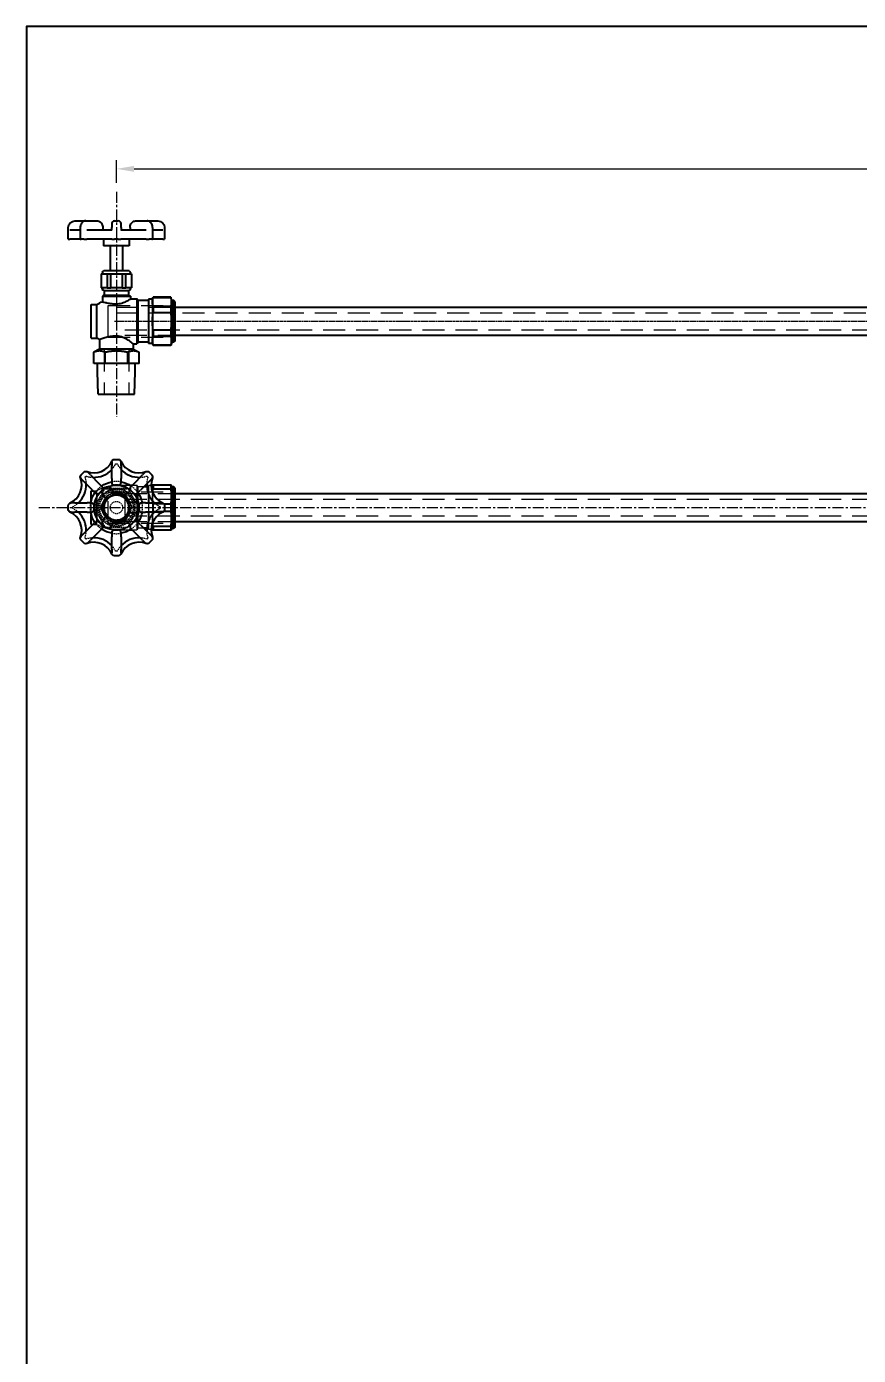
# Model space of a CAD drawing. Header units: millimetres. Extents: x -46397 to 283259, y -8690 to 23983.
# Drawn here: x 233271 to 233742, y -1723 to -969 of the extents above; entities that cross this region are included whole.
import ezdxf

# ---------------------------------------------------------------- set-up
doc = ezdxf.new("R2010")
doc.units = ezdxf.units.MM
doc.linetypes.add('CENTER', pattern=[2, 1.25, -0.25, 0.25, -0.25])
doc.linetypes.add('HIDDEN', pattern=[0.375, 0.25, -0.125])
doc.layers.get('Defpoints').update_dxf_attribs({"lineweight": 0})
for name, color, linetype, lineweight in [('Dtext', 255, 'Continuous', 20), ('Long_AM_Hidden', 4, 'HIDDEN', 9), ('Long_AM_Visible', 30, 'Continuous', 25), ('Long_Centerline', 1, 'CENTER', 9), ('Long_Dim', 3, 'Continuous', 9)]:
    doc.layers.add(name, color=color, linetype=linetype, lineweight=lineweight)
doc.styles.add('Chu va so', font='arial.ttf')
doc.styles.add('GHI CHÚ 3', font='isocp_IV25.ttf', dxfattribs={"width": 0.8})
doc.styles.add('TCVN', font='arial.ttf')
doc.dimstyles.new('Vuong_DIM', dxfattribs={"dimtxt": 2.5, "dimasz": 2.3, "dimexe": 1.25, "dimexo": 0, "dimtad": 1, "dimtoh": 1, "dimdec": 0, "dimdsep": 46, "dimtxsty": 'GHI CHÚ 3', "dimcen": 2.3, "dimclrd": 9, "dimclre": 9, "dimclrt": 2, "dimadec": 0, "dimazin": 0, "dimtm": 1e-09, "dimtfac": 1, "dimtdec": 0, "dimtofl": 0, "dimtmove": 1, "dimatfit": 3, "dimfxl": 1, "dimtfill": 1, "dimlwd": 9, "dimlwe": 9, "dimarcsym": 1})

# ---------------------------------------------------------------- blocks, each defined once
blk = doc.blocks.new('sdfsfdf')
at = {"layer": 'Long_AM_Hidden', "ltscale": 50, "extrusion": (-1, -1.60812e-16, 3.40691e-16)}
for p, q in [((-486.65, 7.94), (-486.65, 16.83)), ((-486.65, 16.83), (-448.55, 16.83)), ((-481.89, 15.88), (-481.89, 0)), ((-481.89, 15.88), (-448.55, 15.88)), ((-486.65, -0.95), (-486.65, 7.94)), ((-481.89, 12.7), (918.11, 12.7)), ((-477.13, 3.18), (918.11, 3.18)), ((-477.13, 0), (-448.55, 0)), ((-486.65, -0.95), (-448.55, -0.95)), ((-488.87, -7.94), (-488.87, -33.34)), ((-488.41, -9.47), (-488.53, -16.07)), ((-475.25, -16.07), (-475.36, -9.47)), ((-474.9, -7.94), (-474.9, -33.34))]:
    blk.add_line(p, q, dxfattribs=at)
at = {"layer": 'Long_AM_Hidden', "ltscale": 50}
blk.add_rational_spline([(-488.41, -9.47), (-481.89, -7.89), (-475.36, -9.47)], [1.65878225226, 1.92348048531, 1.65878225226], degree=2, dxfattribs=at)
at = {"layer": 'Long_AM_Visible', "extrusion": (-1, -1.60812e-16, 3.40691e-16)}
for p, q in [((-509.19, 54.51), (-509.19, 61.12)), ((-505.38, 64.93), (-499.27, 64.93)), ((-502.42, 61.12), (-502.42, 54.51)), ((-499.27, 64.93), (-497.74, 64.93)), ((-497.74, 64.93), (-492.8, 64.93)), ((-489.64, 61.12), (-489.64, 59.59)), ((-484.56, 63.34), (-484.56, 61.12)), ((-484.56, 59.59), (-484.56, 61.12)), ((-482.97, 64.93), (-480.81, 64.93)), ((-479.22, 61.12), (-479.22, 63.34)), ((-479.22, 61.12), (-479.22, 59.59)), ((-474.14, 61.12), (-474.14, 59.59)), ((-470.98, 64.93), (-466.04, 64.93)), ((-466.04, 64.93), (-464.51, 64.93)), ((-464.51, 64.93), (-458.39, 64.93)), ((-461.35, 61.12), (-461.35, 54.51)), ((-454.58, 61.12), (-454.58, 54.51)), ((-509.19, 54.51), (-508.25, 54.51)), ((-502.42, 59.59), (-508.25, 59.59)), ((-502.42, 54.51), (-508.25, 54.51)), ((-502.42, 54.51), (-501.96, 54.51)), ((-500.43, 54.51), (-501.96, 54.51)), ((-500.43, 54.51), (-498.74, 54.51)), ((-484.42, 59.59), (-498.74, 59.59)), ((-484.42, 54.51), (-498.74, 54.51)), ((-489.13, 54.51), (-489.13, 50.8)), ((-484.42, 54.51), (-482.97, 54.51)), ((-480.81, 54.51), (-482.97, 54.51)), ((-480.81, 54.51), (-479.36, 54.51)), ((-465.04, 59.59), (-479.36, 59.59)), ((-465.04, 54.51), (-479.36, 54.51)), ((-474.65, 54.51), (-474.65, 50.8)), ((-465.04, 54.51), (-463.34, 54.51)), ((-461.82, 54.51), (-463.34, 54.51)), ((-461.82, 54.51), (-461.35, 54.51)), ((-455.53, 59.59), (-461.35, 59.59)), ((-455.53, 54.51), (-461.35, 54.51)), ((-455.53, 54.51), (-454.58, 54.51)), ((-474.65, 50.8), (-489.13, 50.8)), ((-485.38, 50.8), (-485.38, 36.51)), ((-478.4, 50.8), (-478.4, 36.51)), ((-490.46, 34.93), (-490.38, 34.93)), ((-490.46, 34.93), (-490.46, 26.99)), ((-490.38, 34.93), (-488.76, 34.93)), ((-490.38, 26.99), (-490.38, 34.93)), ((-489.83, 35.72), (-489.83, 34.93)), ((-474.75, 36.51), (-489.03, 36.51)), ((-488.76, 34.93), (-487.14, 34.93)), ((-487.14, 34.93), (-485.13, 34.93)), ((-487.14, 34.93), (-487.14, 26.99)), ((-485.13, 34.93), (-481.89, 34.93)), ((-485.13, 26.99), (-485.13, 34.93)), ((-481.89, 34.93), (-478.65, 34.93)), ((-478.65, 34.93), (-476.63, 34.93)), ((-478.65, 34.93), (-478.65, 26.99)), ((-476.63, 34.93), (-475.01, 34.93)), ((-476.63, 26.99), (-476.63, 34.93)), ((-475.01, 34.93), (-473.4, 34.93)), ((-473.95, 35.72), (-473.95, 34.93)), ((-473.4, 34.93), (-473.32, 34.93)), ((-473.4, 34.93), (-473.4, 26.99)), ((-473.32, 34.93), (-473.32, 26.99)), ((-490.46, 26.99), (-490.38, 26.99)), ((-488.76, 26.99), (-490.38, 26.99)), ((-489.83, 26.99), (-489.83, 26.19)), ((-488.76, 22.84), (-489.83, 22.23)), ((-489.03, 25.4), (-481.89, 25.4)), ((-487.14, 26.99), (-488.76, 26.99)), ((-488.76, 25.4), (-488.76, 22.84)), ((-488.76, 22.84), (-475.01, 22.84)), ((-487.14, 26.99), (-485.13, 26.99)), ((-481.89, 26.99), (-485.13, 26.99)), ((-478.65, 26.99), (-481.89, 26.99)), ((-481.89, 25.4), (-474.75, 25.4)), ((-478.65, 26.99), (-476.63, 26.99)), ((-475.01, 26.99), (-476.63, 26.99)), ((-473.4, 26.99), (-475.01, 26.99)), ((-475.01, 25.4), (-475.01, 22.84)), ((-475.01, 22.84), (-473.95, 22.23)), ((-473.95, 26.99), (-473.95, 26.19)), ((-473.4, 26.99), (-473.32, 26.99)), ((-496.18, 7.94), (-496.18, 17.46)), ((-496.18, 17.46), (-493, 17.46)), ((-493, 7.94), (-493, 17.46)), ((-489.83, 22.23), (-473.95, 22.23)), ((-489.83, 22.23), (-489.83, 19.08)), ((-473.95, 22.23), (-473.95, 20.64)), ((-473.95, 20.64), (-470.31, 20.64)), ((-470.31, 20.64), (-470.31, 7.94)), ((-469.76, 19.69), (-470.31, 20.64)), ((-469.76, 19.69), (-469.76, -3.81)), ((-463.79, 19.69), (-469.76, 19.69)), ((-463.79, 20.46), (-463.79, -4.58)), ((-461.51, 20.46), (-463.79, 20.46)), ((-461.51, 20.46), (-461.09, 21.59)), ((-461.51, 20.46), (-461.51, -4.58)), ((-461.09, 21.59), (-461.09, 21.44)), ((-451.12, 21.59), (-461.09, 21.59)), ((-461.09, 21.44), (-451.12, 21.44)), ((-461.09, 16.43), (-461.09, 12.95)), ((-451.12, 16.43), (-461.09, 16.43)), ((-451.12, 21.59), (-451.12, 21.44)), ((-450.46, 19.77), (-451.12, 21.59)), ((-451.12, 16.43), (-451.12, 12.95)), ((-450.46, 19.77), (-450.46, -3.9)), ((-449.35, 19.77), (-450.46, 19.77)), ((-449.35, 19.77), (-449.35, -3.9)), ((-448.55, 18.98), (-449.35, 19.77)), ((-448.55, -3.11), (-448.55, 18.98)), ((-448.55, 15.88), (884.77, 15.88)), ((-496.18, -1.59), (-496.18, 7.94)), ((-493, -1.59), (-493, 7.94)), ((-470.31, 7.94), (-470.31, -4.76)), ((-461.09, 12.95), (-451.12, 12.95)), ((-461.09, 2.93), (-461.09, -0.56)), ((-451.12, 2.93), (-461.09, 2.93)), ((-451.12, 2.93), (-451.12, -0.56)), ((-448.55, 0), (884.77, 0)), ((-496.18, -1.59), (-493, -1.59)), ((-491.41, -2.48), (-491.41, -7.94)), ((-472.36, -4.76), (-472.36, -7.94)), ((-472.36, -4.76), (-470.31, -4.76)), ((-469.76, -3.81), (-470.31, -4.76)), ((-463.79, -3.81), (-469.76, -3.81)), ((-461.51, -4.58), (-463.79, -4.58)), ((-461.51, -4.58), (-461.09, -5.71)), ((-461.09, -0.56), (-451.12, -0.56)), ((-461.09, -5.57), (-461.09, -5.71)), ((-451.12, -5.57), (-461.09, -5.57)), ((-451.12, -5.71), (-461.09, -5.71)), ((-450.46, -3.9), (-451.12, -5.71)), ((-451.12, -5.57), (-451.12, -5.71)), ((-449.35, -3.9), (-450.46, -3.9)), ((-448.55, -3.11), (-449.35, -3.9)), ((-491.41, -7.94), (-494.72, -9.52)), ((-494.72, -16.07), (-494.72, -9.52)), ((-472.36, -7.94), (-491.41, -7.94)), ((-488.3, -16.07), (-488.3, -9.52)), ((-475.47, -16.07), (-475.47, -9.52)), ((-472.36, -7.94), (-469.06, -9.52)), ((-469.06, -16.07), (-469.06, -9.52)), ((-488.3, -16.07), (-494.72, -16.07)), ((-492.56, -20.64), (-492.56, -16.07)), ((-492.17, -33.34), (-492.56, -20.64)), ((-475.47, -16.07), (-488.3, -16.07)), ((-469.06, -16.07), (-475.47, -16.07)), ((-471.61, -33.34), (-471.22, -20.64)), ((-471.22, -20.64), (-471.22, -16.07)), ((-492.17, -33.34), (-481.89, -33.34)), ((-481.89, -33.34), (-471.61, -33.34))]:
    blk.add_line(p, q, dxfattribs=at)
at = {"layer": 'Long_AM_Visible', "extrusion": (4.38203e-32, -2.08613e-32, -1)}
for centre, radius, start, end in [((505.38, 61.12), 3.81, 0, 90), ((458.39, 61.12), 3.81, 90, 180), ((474.75, 35.72), 0.794, 90, 180), ((474.75, 26.19), 0.794, 180, 270)]:
    blk.add_arc(centre, radius, start, end, dxfattribs=at)
at = {"layer": 'Long_AM_Visible'}
for centre, start, end in [((-482.97, 63.34), 90, 180), ((-480.81, 63.34), 0, 90)]:
    blk.add_arc(centre, 1.59, start, end, dxfattribs=at)
at = {"layer": 'Long_AM_Visible', "extrusion": (9.31241e-32, -2.08613e-32, -1)}
for centre, start, end in [((489.03, 35.72), 0, 90), ((489.03, 26.19), 270, 0)]:
    blk.add_arc(centre, 0.794, start, end, dxfattribs=at)
at = {"layer": 'Long_AM_Visible', "extrusion": (-5.48351e-33, -2.08613e-32, -1)}
blk.add_arc((481.89, -0.4), 21.03, 58.10921, 67.82984, dxfattribs=at)
at = {"layer": 'Long_AM_Visible', "extrusion": (9.31241e-32, 3.79059e-33, -1)}
blk.add_arc((481.89, 16.27), 21.03, 296.92541, 301.89079, dxfattribs=at)
at = {"layer": 'Long_AM_Visible'}
for points, knots in [([(-499.27, 64.93), (-499.58, 64.93), (-499.89, 64.87), (-500.48, 64.66), (-500.76, 64.51), (-501.28, 64.1), (-501.51, 63.84), (-501.9, 63.27), (-502.06, 62.95), (-502.29, 62.29), (-502.37, 61.94), (-502.42, 61.44), (-502.42, 61.28), (-502.42, 61.12)], [3.141593, 3.141593, 3.141593, 3.141593, 3.386299, 3.386299, 3.644929, 3.644929, 3.941932, 3.941932, 4.256092, 4.256092, 4.570251, 4.570251, 4.712389, 4.712389, 4.712389, 4.712389]), ([(-492.8, 64.93), (-492.49, 64.93), (-492.18, 64.87), (-491.59, 64.66), (-491.31, 64.51), (-490.79, 64.1), (-490.55, 63.84), (-490.16, 63.27), (-490, 62.95), (-489.77, 62.29), (-489.7, 61.94), (-489.65, 61.44), (-489.64, 61.28), (-489.64, 61.12)], [3.141593, 3.141593, 3.141593, 3.141593, 3.386299, 3.386299, 3.644929, 3.644929, 3.941932, 3.941932, 4.256092, 4.256092, 4.570251, 4.570251, 4.712389, 4.712389, 4.712389, 4.712389]), ([(-474.14, 61.12), (-474.14, 61.47), (-474.1, 61.82), (-473.94, 62.5), (-473.82, 62.84), (-473.5, 63.47), (-473.29, 63.76), (-472.78, 64.29), (-472.48, 64.51), (-471.83, 64.81), (-471.5, 64.9), (-471.1, 64.93), (-471.04, 64.93), (-470.98, 64.93)], [1.570796, 1.570796, 1.570796, 1.570796, 1.884956, 1.884956, 2.199115, 2.199115, 2.513274, 2.513274, 2.827433, 2.827433, 3.094591, 3.094591, 3.141593, 3.141593, 3.141593, 3.141593]), ([(-461.35, 61.12), (-461.35, 61.47), (-461.39, 61.82), (-461.55, 62.5), (-461.67, 62.84), (-461.99, 63.47), (-462.2, 63.76), (-462.71, 64.29), (-463.01, 64.51), (-463.66, 64.81), (-463.99, 64.9), (-464.39, 64.93), (-464.45, 64.93), (-464.51, 64.93)], [1.570796, 1.570796, 1.570796, 1.570796, 1.884956, 1.884956, 2.199115, 2.199115, 2.513274, 2.513274, 2.827433, 2.827433, 3.094591, 3.094591, 3.141593, 3.141593, 3.141593, 3.141593]), ([(-489.83, 19.08), (-489.83, 19.08), (-489.82, 19.08), (-489.79, 19.07), (-489.67, 19.03), (-489.19, 18.89), (-488.8, 18.78), (-487.67, 18.5), (-486.87, 18.33), (-485.33, 18.08), (-484.66, 17.99), (-483.29, 17.88), (-482.59, 17.85), (-481.89, 17.85)], [3.774426, 3.774426, 3.774426, 3.774426, 3.806045, 3.806045, 4.020378, 4.020378, 4.278667, 4.278667, 4.603526, 4.603526, 4.82121, 4.82121, 5.031564, 5.031564, 5.031564, 5.031564]), ([(-481.89, 17.85), (-480.85, 17.85), (-479.78, 18.03), (-477.84, 18.61), (-476.97, 18.99), (-475.59, 19.67), (-474.98, 20.02), (-474.16, 20.5), (-473.95, 20.64), (-473.95, 20.64)], [-2.475923, -2.475923, -2.475923, -2.475923, -2.165205, -2.165205, -1.854487, -1.854487, -1.546224, -1.546224, -1.237961, -1.237961, -1.237961, -1.237961]), ([(-481.89, -0.46), (-482.8, -0.46), (-483.71, -0.52), (-485.76, -0.78), (-486.85, -1.01), (-488.74, -1.51), (-489.54, -1.78), (-490.61, -2.16), (-490.96, -2.3), (-491.33, -2.45), (-491.41, -2.48), (-491.41, -2.48)], [3.035581, 3.035581, 3.035581, 3.035581, 3.311302, 3.311302, 3.681521, 3.681521, 4.051096, 4.051096, 4.337625, 4.337625, 4.553184, 4.553184, 4.553184, 4.553184]), ([(-472.36, -4.76), (-472.36, -4.76), (-472.63, -4.56), (-473.62, -3.85), (-474.34, -3.34), (-475.98, -2.31), (-477.02, -1.72), (-478.75, -1.02), (-479.36, -0.81), (-480.61, -0.54), (-481.25, -0.46), (-481.89, -0.46)], [-4.556644, -4.556644, -4.556644, -4.556644, -4.180959, -4.180959, -3.805275, -3.805275, -3.421519, -3.421519, -3.229641, -3.229641, -3.037763, -3.037763, -3.037763, -3.037763])]:
    blk.add_open_spline(points, degree=3, knots=knots, dxfattribs=at)
for points, weights in [([(-461.09, 16.43), (-461.76, 18.94), (-461.09, 21.44)], [2.19343920272, 2.35794714293, 2.19343920272]), ([(-451.12, 21.44), (-450.45, 18.94), (-451.12, 16.43)], [2.21417330191, 2.38023629956, 2.21417330191]), ([(-461.09, 2.93), (-461.76, 7.94), (-461.09, 12.95)], [2.18058853235, 2.34413267227, 2.18058853235]), ([(-451.12, 12.95), (-450.45, 7.94), (-451.12, 2.93)], [2.21417330191, 2.38023629956, 2.21417330191]), ([(-461.09, -5.57), (-461.76, -3.06), (-461.09, -0.56)], [2.19343920272, 2.35794714293, 2.19343920272]), ([(-451.12, -0.56), (-450.45, -3.06), (-451.12, -5.57)], [2.21417330191, 2.38023629956, 2.21417330191]), ([(-494.72, -9.52), (-491.51, -7.98), (-488.3, -9.52)], [1.6559498784, 1.91212621612, 1.6559498784]), ([(-488.3, -9.52), (-481.89, -7.98), (-475.47, -9.52)], [1.6559498784, 1.91212621612, 1.6559498784]), ([(-475.47, -9.52), (-472.27, -7.98), (-469.06, -9.52)], [1.6559498784, 1.91212621612, 1.6559498784])]:
    blk.add_rational_spline(points, weights, degree=2, dxfattribs=at)
at = {"layer": 'Long_Centerline', "ltscale": 5}
blk.add_line((-481.89, 81.43), (-481.89, -46.23), dxfattribs=at)
at = {"layer": 'Long_Centerline'}
blk.add_line((-483, 7.94), (920.15, 7.94), dxfattribs=at)
blk = doc.blocks.new('dfdfdfd')
at = {"layer": 'Long_AM_Hidden', "ltscale": 50, "extrusion": (-1, -1.60812e-16, 0)}
for p, q in [((-430.24, 29.53), (-429.29, 29.53)), ((-447.61, 21.94), (-446.94, 22.61)), ((-436.4, 15.48), (-423.12, 15.48)), ((-428.68, 17.46), (-422.17, 17.46)), ((-420.83, 17.46), (-418.18, 17.46)), ((-418.18, 17.46), (-418.18, 9.98)), ((-417.63, 16.51), (-418.18, 17.46)), ((-417.63, 16.51), (-417.63, 8.53)), ((-414.24, 16.51), (-417.63, 16.51)), ((-412.59, 22.61), (-411.91, 21.94)), ((-411.66, 16.51), (-412.58, 16.51)), ((-411.66, 17.28), (-411.66, 12.52)), ((-410.08, 17.28), (-411.66, 17.28)), ((-444.05, 0.92), (-444.05, 8.61)), ((-443.06, 14.29), (-440.88, 14.29)), ((-440.88, 10.91), (-440.88, 14.29)), ((-435.02, 11.54), (-435.96, 9.91)), ((-434.52, -4.13), (-434.52, 13.65)), ((-434.52, 13.65), (-396.43, 13.65)), ((-431.12, 12.7), (-433, 12.7)), ((-425, 12.7), (-425, -3.18)), ((-425, 12.7), (-396.43, 12.7)), ((-425, 9.52), (975, 9.52)), ((-421.27, 5.93), (-422.21, 7.56)), ((-418.18, 7.56), (-418.18, 1.97)), ((-417.63, 7.56), (-417.63, 1.97)), ((-409.38, 13.65), (-409.38, 8.69)), ((-454.53, 4.29), (-454.53, 5.24)), ((-425, 0), (975, 0)), ((-422.21, 1.97), (-421.27, 3.6)), ((-417.63, 1), (-417.63, -6.99)), ((-411.66, 7.43), (-411.66, 2.1)), ((-409.38, 7.43), (-409.38, 2.1)), ((-409.38, 0.84), (-409.38, -4.12)), ((-408.97, 6.77), (-408.97, 2.75)), ((-402.76, 6.77), (-408.97, 6.77)), ((-408.97, 2.75), (-402.76, 2.75)), ((-405, 5.24), (-405, 4.29)), ((-443.06, -4.76), (-440.88, -4.76)), ((-440.88, -4.76), (-440.88, -1.39)), ((-435.96, -0.38), (-435.02, -2.01)), ((-434.52, -4.13), (-396.43, -4.13)), ((-433, -3.18), (-431.12, -3.18)), ((-425, -3.18), (-396.43, -3.18)), ((-418.18, -0.46), (-418.18, -7.94)), ((-417.63, -6.99), (-418.18, -7.94)), ((-414.24, -6.99), (-417.63, -6.99)), ((-411.66, -6.99), (-412.58, -6.99)), ((-411.66, -2.99), (-411.66, -7.76)), ((-446.94, -13.09), (-447.61, -12.41)), ((-428.68, -7.94), (-422.17, -7.94)), ((-420.83, -7.94), (-418.18, -7.94)), ((-411.91, -12.41), (-412.59, -13.09)), ((-410.08, -7.76), (-411.66, -7.76)), ((-429.29, -20), (-430.24, -20))]:
    blk.add_line(p, q, dxfattribs=at)
at = {"layer": 'Long_AM_Hidden', "ltscale": 3, "extrusion": (0, 0, -1)}
for radius in [10.67, 10.28, 6.99, 6.87]:
    blk.add_circle((429.76, 4.76), radius, dxfattribs=at)
at = {"layer": 'Long_AM_Hidden', "ltscale": 3}
blk.add_circle((-429.76, 4.76), 3.49, dxfattribs=at)
for centre, radius, start, end in [((-442.57, 35.68), 13.78, 317.37008, 333.47531), ((-416.95, 35.68), 13.78, 206.52469, 222.62992), ((-442.57, 35.68), 13.78, 251.52469, 267.62992), ((-429.76, 4.76), 14.8, 124.61524, 145.38476), ((-429.76, 4.76), 14.8, 79.61524, 100.38476), ((-429.76, 4.76), 14.8, 34.61524, 55.38476), ((-416.95, 35.68), 13.78, 272.37008, 288.47531), ((-398.84, 17.57), 13.78, 161.52469, 177.62992), ((-460.68, 17.57), 13.78, 296.52469, 312.62992), ((-460.68, -8.05), 13.78, 47.37008, 63.47531), ((-429.76, 4.76), 14.8, 349.61524, 10.38476), ((-398.84, 17.57), 13.78, 227.37008, 243.47531), ((-398.84, -8.05), 13.78, 116.52469, 132.62992), ((-429.76, 4.76), 14.8, 214.61524, 235.38476), ((-429.76, 4.76), 14.8, 304.61524, 325.38476), ((-460.68, -8.05), 13.78, 341.52469, 357.62992), ((-442.57, -26.16), 13.78, 92.37008, 108.47531), ((-429.76, 4.76), 14.8, 259.61524, 280.38476), ((-416.95, -26.16), 13.78, 71.52469, 87.62992), ((-398.84, -8.05), 13.78, 182.37008, 198.47531), ((-442.57, -26.16), 13.78, 26.52469, 42.62992), ((-416.95, -26.16), 13.78, 137.37008, 153.47531)]:
    blk.add_arc(centre, radius, start, end, dxfattribs=at)
at = {"layer": 'Long_AM_Hidden', "ltscale": 3, "extrusion": (0, 0, -1)}
for centre, radius, start, end in [((460.68, 17.57), 13.78, 161.52469, 177.62992), ((429.76, -3.57), 21.03, 58.10921, 90), ((429.76, 4.76), 7.94, 39.39031, 80.60969), ((429.76, 4.76), 8.57, 52.19161, 67.80839), ((429.76, 4.76), 7.94, 159.39031, 200.60969), ((429.76, 4.76), 14.8, 349.61524, 10.38476), ((429.76, 4.76), 8.57, 172.19161, 187.80839), ((429.76, 13.1), 21.03, 270, 301.89079), ((429.76, 4.76), 7.94, 279.39031, 320.60969), ((429.76, 4.76), 8.57, 292.19161, 307.80839)]:
    blk.add_arc(centre, radius, start, end, dxfattribs=at)
at = {"layer": 'Long_AM_Hidden', "ltscale": 3}
for points, weights in [([(-436.29, 15.69), (-439.43, 10.25), (-442.59, 4.76)], [1.66338151687, 1.90835487652, 1.6559498784]), ([(-436.29, 15.69), (-429.76, 15.74), (-423.24, 15.69)], [1.65878225226, 1.92348048531, 1.65878225226]), ([(-416.93, 4.76), (-420.1, 10.25), (-423.24, 15.69)], [1.6559498784, 1.90835487652, 1.66338151687]), ([(-409.18, 8.46), (-409.42, 10.87), (-409.23, 13.26)], [2.24343390035, 2.30191887891, 2.25437255377]), ([(-442.59, 4.76), (-439.39, -0.79), (-436.18, -6.35)], [1.6559498784, 1.91212621612, 1.6559498784]), ([(-423.35, -6.35), (-420.14, -0.79), (-416.93, 4.76)], [1.6559498784, 1.91212621612, 1.6559498784]), ([(-409.23, -3.74), (-409.42, -1.35), (-409.18, 1.07)], [2.25437255377, 2.30191887891, 2.24343390035]), ([(-408.97, 6.77), (-409.02, 7.1), (-409.06, 7.43)], [2.19343920272, 2.20517839152, 2.21524217726]), ([(-409.06, 2.1), (-409.02, 2.42), (-408.97, 2.75)], [2.21524217726, 2.20517839152, 2.19343920272]), ([(-436.18, -6.35), (-429.76, -6.35), (-423.35, -6.35)], [1.6559498784, 1.91212621612, 1.6559498784])]:
    blk.add_rational_spline(points, weights, degree=2, dxfattribs=at)
for points, knots in [([(-429.76, -4.76), (-430.68, -4.76), (-431.58, -4.63), (-433.63, -4.03), (-434.72, -3.46), (-436.61, -1.96), (-437.41, -1.04), (-438.49, 0.82), (-438.83, 1.71), (-439.24, 3.47), (-439.32, 4.33), (-439.24, 6.06), (-439.08, 6.93), (-438.48, 8.74), (-438, 9.66), (-436.61, 11.51), (-435.63, 12.38), (-433.78, 13.44), (-433.01, 13.76), (-431.4, 14.18), (-430.59, 14.29), (-429.76, 14.29)], [3.035581, 3.035581, 3.035581, 3.035581, 3.311302, 3.311302, 3.681521, 3.681521, 4.051096, 4.051096, 4.337625, 4.337625, 4.595488, 4.595488, 4.859119, 4.859119, 5.172327, 5.172327, 5.56792, 5.56792, 5.822569, 5.822569, 6.069361, 6.069361, 6.069361, 6.069361]), ([(-429.76, 14.29), (-429.12, 14.29), (-428.48, 14.22), (-427.23, 13.97), (-426.62, 13.78), (-424.89, 13.04), (-423.85, 12.32), (-422.22, 10.69), (-421.49, 9.65), (-420.5, 7.32), (-420.24, 6.01), (-420.24, 3.51), (-420.5, 2.21), (-421.49, -0.13), (-422.22, -1.16), (-423.85, -2.8), (-424.89, -3.52), (-426.62, -4.25), (-427.23, -4.44), (-428.48, -4.7), (-429.12, -4.76), (-429.76, -4.76)], [-6.075525, -6.075525, -6.075525, -6.075525, -5.883647, -5.883647, -5.691769, -5.691769, -5.308013, -5.308013, -4.932328, -4.932328, -4.556644, -4.556644, -4.180959, -4.180959, -3.805275, -3.805275, -3.421519, -3.421519, -3.229641, -3.229641, -3.037763, -3.037763, -3.037763, -3.037763])]:
    blk.add_open_spline(points, degree=3, knots=knots, dxfattribs=at)
at = {"layer": 'Long_AM_Visible', "ltscale": 3, "extrusion": (-1, -1.60812e-16, 0)}
for p, q in [((-432.43, 30.48), (-432.43, 28.26)), ((-430.84, 32.07), (-428.68, 32.07)), ((-427.1, 28.26), (-427.1, 30.48)), ((-449.83, 23.31), (-448.31, 24.83)), ((-444.49, 23.26), (-446.06, 24.83)), ((-444.49, 23.26), (-439.55, 18.32)), ((-432.43, 21.27), (-432.43, 28.26)), ((-427.1, 28.26), (-427.1, 21.27)), ((-419.97, 18.32), (-415.03, 23.26)), ((-413.46, 24.83), (-415.03, 23.26)), ((-411.22, 24.83), (-409.69, 23.31)), ((-449.83, 21.06), (-448.26, 19.49)), ((-443.32, 14.55), (-448.26, 19.49)), ((-437.98, 16.75), (-439.55, 18.32)), ((-430.68, 11.94), (-433.54, 16.89)), ((-432.43, 21.27), (-432.43, 19.05)), ((-428.68, 17.46), (-430.84, 17.46)), ((-427.1, 19.05), (-427.1, 21.27)), ((-422.17, 17.46), (-420.83, 17.46)), ((-419.97, 18.32), (-421.55, 16.75)), ((-411.26, 19.49), (-416.2, 14.55)), ((-412.58, 16.51), (-414.24, 16.51)), ((-411.26, 19.49), (-409.69, 21.06)), ((-409.38, 17.28), (-410.08, 17.28)), ((-409.38, 17.28), (-409.31, 17.46)), ((-409.38, 17.28), (-409.38, 13.65)), ((-408.97, 17.46), (-408.97, 15.45)), ((-398.99, 17.46), (-408.97, 17.46)), ((-408.97, 15.45), (-398.99, 15.45)), ((-398.99, 17.46), (-398.99, 15.45)), ((-398.33, 16.6), (-398.64, 17.46)), ((-398.33, 16.6), (-398.33, -7.07)), ((-397.22, 16.6), (-398.33, 16.6)), ((-397.22, 16.6), (-397.22, -7.07)), ((-396.43, 15.81), (-397.22, 16.6)), ((-396.43, -6.28), (-396.43, 15.81)), ((-444.05, 8.61), (-444.05, 14.29)), ((-444.05, 14.29), (-443.06, 14.29)), ((-443.32, 14.55), (-441.75, 12.98)), ((-440.88, -1.39), (-440.88, 10.91)), ((-437.98, 14.51), (-439.51, 12.98)), ((-438.38, 14.09), (-435.52, 9.15)), ((-436.64, 8.73), (-438.26, 5.93)), ((-435.96, 9.91), (-436.64, 8.73)), ((-429.76, 12.7), (-431.12, 12.7)), ((-426.52, 12.7), (-429.76, 12.7)), ((-422.89, 8.73), (-424.51, 11.54)), ((-417.37, 7.56), (-423.08, 7.56)), ((-422.21, 7.56), (-422.89, 8.73)), ((-420.02, 12.98), (-421.55, 14.51)), ((-418.18, 9.98), (-418.18, 7.56)), ((-417.77, 12.98), (-416.2, 14.55)), ((-417.63, 8.53), (-417.63, 7.56)), ((-411.66, 12.52), (-411.66, 7.43)), ((-409.38, 8.69), (-409.38, 7.43)), ((-396.43, 12.7), (936.9, 12.7)), ((-457.07, 3.68), (-457.07, 5.84)), ((-453.26, 7.43), (-455.48, 7.43)), ((-455.48, 2.1), (-453.26, 2.1)), ((-453.26, 7.43), (-446.27, 7.43)), ((-446.27, 2.1), (-453.26, 2.1)), ((-444.05, 7.43), (-446.27, 7.43)), ((-446.27, 2.1), (-444.05, 2.1)), ((-444.05, -4.76), (-444.05, 0.92)), ((-442.46, 5.84), (-442.46, 3.68)), ((-435.52, 0.38), (-438.38, -4.57)), ((-438.26, 3.6), (-436.64, 0.79)), ((-436.64, 0.79), (-435.96, -0.38)), ((-424.51, -2.01), (-422.89, 0.79)), ((-423.08, 1.97), (-417.37, 1.97)), ((-422.89, 0.79), (-422.21, 1.97)), ((-418.18, 1.97), (-418.18, -0.46)), ((-417.63, 1.97), (-417.63, 1)), ((-417.06, 3.68), (-417.06, 5.84)), ((-413.25, 7.43), (-415.47, 7.43)), ((-415.47, 2.1), (-413.25, 2.1)), ((-413.25, 7.43), (-406.27, 7.43)), ((-406.27, 2.1), (-413.25, 2.1)), ((-411.66, 2.1), (-411.66, -2.99)), ((-409.38, 2.1), (-409.38, 0.84)), ((-404.04, 7.43), (-406.27, 7.43)), ((-406.27, 2.1), (-404.04, 2.1)), ((-398.99, 6.77), (-402.76, 6.77)), ((-402.76, 2.75), (-398.99, 2.75)), ((-402.46, 5.84), (-402.46, 3.68)), ((-398.99, 6.77), (-398.99, 2.75)), ((-448.26, -9.97), (-443.32, -5.03)), ((-444.05, -4.76), (-443.06, -4.76)), ((-441.75, -3.45), (-443.32, -5.03)), ((-439.55, -8.8), (-437.98, -7.23)), ((-439.51, -3.45), (-437.98, -4.98)), ((-433.54, -7.36), (-430.68, -2.42)), ((-431.12, -3.18), (-429.76, -3.18)), ((-429.76, -3.18), (-426.52, -3.18)), ((-421.55, -4.98), (-420.02, -3.45)), ((-421.55, -7.23), (-419.97, -8.8)), ((-416.2, -5.03), (-417.77, -3.45)), ((-416.2, -5.03), (-411.26, -9.97)), ((-412.58, -6.99), (-414.24, -6.99)), ((-409.38, -4.12), (-409.38, -7.76)), ((-408.97, -5.93), (-408.97, -7.94)), ((-398.99, -5.93), (-408.97, -5.93)), ((-398.99, -5.93), (-398.99, -7.94)), ((-398.33, -7.07), (-398.64, -7.94)), ((-397.22, -7.07), (-398.33, -7.07)), ((-396.43, -6.28), (-397.22, -7.07)), ((-396.43, -3.18), (936.9, -3.18)), ((-448.26, -9.97), (-449.83, -11.54)), ((-448.31, -15.31), (-449.83, -13.78)), ((-446.06, -15.31), (-444.49, -13.74)), ((-439.55, -8.8), (-444.49, -13.74)), ((-432.43, -9.53), (-432.43, -11.75)), ((-432.43, -18.73), (-432.43, -11.75)), ((-430.84, -7.94), (-428.68, -7.94)), ((-427.1, -11.75), (-427.1, -9.53)), ((-427.1, -11.75), (-427.1, -18.73)), ((-422.17, -7.94), (-420.83, -7.94)), ((-415.03, -13.74), (-419.97, -8.8)), ((-415.03, -13.74), (-413.46, -15.31)), ((-409.69, -11.54), (-411.26, -9.97)), ((-409.69, -13.78), (-411.22, -15.31)), ((-409.38, -7.76), (-410.08, -7.76)), ((-409.38, -7.76), (-409.31, -7.94)), ((-408.97, -7.94), (-398.99, -7.94)), ((-432.43, -18.73), (-432.43, -20.96)), ((-428.68, -22.54), (-430.84, -22.54)), ((-427.1, -20.96), (-427.1, -18.73))]:
    blk.add_line(p, q, dxfattribs=at)
at = {"layer": 'Long_AM_Visible', "ltscale": 3}
blk.add_circle((-429.76, 4.76), 7.24, dxfattribs=at)
for centre, radius, start, end in [((-442.57, 35.68), 11.24, 248.92237, 336.07763), ((-416.95, 35.68), 11.24, 203.92237, 291.07763), ((-442.57, 35.68), 13.78, 267.62992, 317.37008), ((-416.95, 35.68), 13.78, 222.62992, 272.37008), ((-460.68, 17.57), 11.24, 293.92237, 21.07763), ((-460.68, 17.57), 13.78, 312.62992, 2.37008), ((-439.1, 15.63), 1.59, 315, 45), ((-430.84, 19.05), 1.59, 180, 270), ((-428.68, 19.05), 1.59, 270, 0), ((-420.42, 15.63), 1.59, 135, 225), ((-398.84, 17.57), 13.78, 177.62992, 227.37008), ((-398.84, 17.57), 11.24, 158.92237, 246.07763), ((-440.63, 14.1), 1.59, 225, 315), ((-418.9, 14.1), 1.59, 225, 315), ((-460.68, -8.05), 11.24, 338.92237, 66.07763), ((-460.68, -8.05), 13.78, 357.62992, 47.37008), ((-444.05, 5.84), 1.59, 0, 90), ((-444.05, 3.68), 1.59, 270, 0), ((-415.47, 5.84), 1.59, 90, 180), ((-415.47, 3.68), 1.59, 180, 270), ((-398.84, -8.05), 13.78, 132.62992, 182.37008), ((-398.84, -8.05), 11.24, 113.92237, 201.07763), ((-440.63, -4.58), 1.59, 45, 135), ((-439.1, -6.1), 1.59, 315, 45), ((-420.42, -6.1), 1.59, 135, 225), ((-418.9, -4.58), 1.59, 45, 135), ((-442.57, -26.16), 11.24, 23.92237, 111.07763), ((-442.57, -26.16), 13.78, 42.62992, 92.37008), ((-430.84, -9.53), 1.59, 90, 180), ((-428.68, -9.53), 1.59, 0, 90), ((-416.95, -26.16), 11.24, 68.92237, 156.07763), ((-416.95, -26.16), 13.78, 87.62992, 137.37008)]:
    blk.add_arc(centre, radius, start, end, dxfattribs=at)
at = {"layer": 'Long_AM_Visible', "ltscale": 3, "extrusion": (0, 0, -1)}
for centre, radius, start, end in [((430.84, 30.48), 1.59, 0, 90), ((428.68, 30.48), 1.59, 90, 180), ((448.71, 22.18), 1.59, 315, 45), ((447.18, 23.71), 1.59, 45, 135), ((412.34, 23.71), 1.59, 45, 135), ((410.81, 22.18), 1.59, 135, 225), ((429.76, 4.76), 12.7, 45, 90), ((429.76, 4.76), 14.8, 55.38476, 79.61524), ((429.76, 4.76), 12.7, 90, 135), ((429.76, 4.76), 14.8, 100.38476, 124.61524), ((429.76, 4.76), 14.8, 10.38476, 34.61524), ((429.76, 4.76), 12.7, 0, 45), ((429.76, 4.76), 7.94, 320.60969, 39.39031), ((429.76, 4.76), 7.94, 80.60969, 90), ((429.76, 4.76), 7.94, 90, 159.39031), ((429.76, 4.76), 8.57, 112.19161, 127.80839), ((429.76, 4.76), 12.7, 135, 180), ((429.76, 4.76), 14.8, 145.38476, 169.61524), ((455.48, 5.84), 1.59, 0, 90), ((455.48, 3.68), 1.59, 270, 0), ((429.76, 4.76), 14.8, 325.38476, 349.61524), ((429.76, 4.76), 12.7, 315, 0), ((429.76, 4.76), 8.57, 352.19161, 7.80839), ((429.76, 4.76), 7.94, 200.60969, 279.39031), ((429.76, 4.76), 12.7, 180, 225), ((429.76, 4.76), 14.8, 190.38476, 214.61524), ((404.04, 5.84), 1.59, 90, 180), ((404.04, 3.68), 1.59, 180, 270), ((429.76, 4.76), 12.7, 270, 315), ((429.76, 4.76), 14.8, 280.38476, 304.61524), ((429.76, 4.76), 12.7, 225, 270), ((429.76, 4.76), 14.8, 235.38476, 259.61524), ((429.76, 4.76), 8.57, 232.19161, 247.80839), ((448.71, -12.66), 1.59, 315, 45), ((410.81, -12.66), 1.59, 135, 225), ((447.18, -14.19), 1.59, 225, 315), ((430.84, -20.96), 1.59, 270, 0), ((428.68, -20.96), 1.59, 180, 270), ((412.34, -14.19), 1.59, 225, 315)]:
    blk.add_arc(centre, radius, start, end, dxfattribs=at)
at = {"layer": 'Long_AM_Visible', "ltscale": 3}
for points, weights in [([(-408.97, 17.46), (-409.31, 17.46), (-409.31, 17.46)], [2.18058853235, 2.26236060231, 2.26236060231]), ([(-409.23, 13.26), (-409.14, 14.33), (-408.97, 15.45)], [2.25437255377, 2.23381590498, 2.19343920272]), ([(-398.64, 17.46), (-398.64, 17.46), (-398.99, 17.46)], [2.29720480073, 2.29720480073, 2.21417330191]), ([(-398.99, 15.45), (-398.32, 11.11), (-398.99, 6.77)], [2.21417330191, 2.38023629956, 2.21417330191]), ([(-409.06, 7.43), (-409.13, 7.95), (-409.18, 8.46)], [2.21524217726, 2.23153317806, 2.24343390035]), ([(-409.18, 1.07), (-409.13, 1.58), (-409.06, 2.1)], [2.24343390035, 2.23153317806, 2.21524217726]), ([(-398.99, 2.75), (-398.32, -1.59), (-398.99, -5.93)], [2.21417330191, 2.38023629956, 2.21417330191]), ([(-408.97, -5.93), (-409.14, -4.8), (-409.23, -3.74)], [2.19343920272, 2.23381590498, 2.25437255377]), ([(-409.31, -7.94), (-409.31, -7.94), (-408.97, -7.94)], [2.26236060231, 2.26236060231, 2.18058853235]), ([(-398.99, -7.94), (-398.64, -7.94), (-398.64, -7.94)], [2.21417330191, 2.29720480073, 2.29720480073])]:
    blk.add_rational_spline(points, weights, degree=2, dxfattribs=at)
at = {"layer": 'Long_Centerline', "ltscale": 5}
blk.add_line((-473.71, 4.76), (1008.82, 4.76), dxfattribs=at)
blk = doc.blocks.new('*D2281')
at = {"layer": 'Defpoints', "color": 0, "transparency": 16777216}
for p in [(234721.73, -1049.95), (233321.73, -1062.94), (234721.73, -1062.94)]:
    blk.add_point(p, dxfattribs=at)
at = {"layer": 'Long_Dim', "color": 9, "lineweight": 9, "transparency": 16777216}
for p, q in [((233321.73, -1057.94), (233321.73, -1044.95)), ((234721.73, -1057.94), (234721.73, -1044.95)), ((233331.73, -1049.95), (234711.73, -1049.95))]:
    blk.add_line(p, q, dxfattribs=at)
at = {"layer": 'Long_Dim', "color": 9, "transparency": 16777216}
for points in [[(233331.73, -1048.29), (233331.73, -1051.62), (233321.73, -1049.95)], [(234711.73, -1048.29), (234711.73, -1051.62), (234721.73, -1049.95)]]:
    blk.add_solid(points, dxfattribs=at)
at = {"layer": 'Long_Dim', "color": 2, "transparency": 16777216, "insert": (234021.73, -1038.72), "char_height": 12, "attachment_point": 5, "style": 'GHI CHÚ 3', "bg_fill": 3, "box_fill_scale": 1.1, "bg_fill_color": 256, "bg_fill_true_color": 13158600, "bg_fill_transparency": 0}
blk.add_mtext('1400', dxfattribs=at)
blk = doc.blocks.new('*U2441')
at = {"lineweight": 25}
for points in [[(0, 0), (2398.62, 0), (2398.62, 1571.22), (0, 1571.22)], [(0, 0), (1813.59, 0), (1813.59, 1571.22), (0, 1571.22)]]:
    blk.add_lwpolyline(points, close=True, dxfattribs=at)
at = {"layer": 'Dtext', "ltscale": 0.1}
for tag, p, height, style in [('REV_3', (1829.05, 590.15), 10.45, 'TCVN'), ('FOR_APPROVAL3', (1933.53, 589.42, -0.09), 12.54, 'TCVN'), ('REV_2', (1829.05, 551.15), 10.45, 'TCVN'), ('FOR_APPROVAL2', (1933.53, 550.42, -0.09), 12.54, 'TCVN'), ('FOR_APPROVAL1', (1933.53, 511.42, -0.09), 12.54, 'TCVN'), ('REV_1', (1829.05, 512.15), 10.45, 'TCVN'), ('REV_0', (1829.05, 473.15), 10.45, 'TCVN'), ('NGUOI_VE', (2044.84, 472.59, -0.09), 12.54, 'TCVN'), ('NGUOI_KIEM_2', (2155.62, 472.59, -0.1), 12.54, 'TCVN'), ('NGUOI_DUYET', (2289.44, 472.59, -0.1), 12.54, 'TCVN'), ('1.1_A4', (2296.15, 23.79, -0.1), 12.54, 'Chu va so'), ('A4_A4', (2337.87, 23.79, -0.1), 12.54, 'Chu va so'), ('REV.', (2372.22, 23.79, -0.1), 12.54, 'Chu va so')]:
    blk.add_attdef(tag, p, '', height=height, dxfattribs=dict(at, style=style))
for tag, p, height, style, width in [('NGAY_REV03', (1855.52, 589.42, -0.09), 10.86, 'TCVN', 0.95), ('NGAY_REV02', (1855.52, 550.42, -0.09), 10.86, 'TCVN', 0.95), ('NGAY_REV01', (1855.52, 511.42, -0.09), 10.86, 'TCVN', 0.95), ('NGAY_REV0', (1855.52, 472.41, -0.1), 10.86, 'TCVN', 0.95), ('DWD.NO', (1854.55, 10.17, -0.1), 16.72, 'Chu va so', 0.85)]:
    blk.add_attdef(tag, p, '', height=height, dxfattribs=dict(at, style=style, width=width))
at = {"layer": 'Dtext', "lineweight": 25, "ltscale": 0.1, "style": 'Chu va so'}
for tag, p, height in [('PROJECT_CODE', (1975.36, 196.4), 25.07), ('TITLE1', (1866.78, 149.78, -0.1), 16.72), ('TITLE2', (1866.78, 110.47, -0.1), 16.72), ('TITLE3', (1866.78, 71.47, -0.1), 16.72)]:
    blk.add_attdef(tag, p, '', height=height, dxfattribs=at)

msp = doc.modelspace()

# ---------------------------------------------------------------- block references
at = {"layer": 'Long_AM_Visible'}
for name, p in [('sdfsfdf', (233803.62, -1144.37)), ('dfdfdfd', (233751.5, -1246.83))]:
    msp.add_blockref(name, p, dxfattribs=at)

# ---------------------------------------------------------------- next in the draw order: dimensions: what is measured, and where the dimension line sits
at = {"layer": 'Long_Dim'}
dim = msp.add_linear_dim(base=(234721.73, -1049.95), p1=(233321.73, -1062.94), p2=(234721.73, -1062.94), dimstyle='Vuong_DIM', override={"dimtxt": 12, "dimasz": 10, "dimexe": 5, "dimexo": 5, "dimgap": 5}, dxfattribs=at)
dim.commit()
dim.dimension.update_dxf_attribs({"geometry": '*D2281', "text_midpoint": (234021.73, -1038.72)})

# ---------------------------------------------------------------- next in the draw order: block references
at = {"xscale": 0.9084576280678549, "yscale": 0.9084576280678549, "zscale": 0.9084576280678549}
msp.add_blockref('*U2441', (233270.79, -2396.64, -0.36), dxfattribs=at)

doc.saveas('drawing.dxf')
